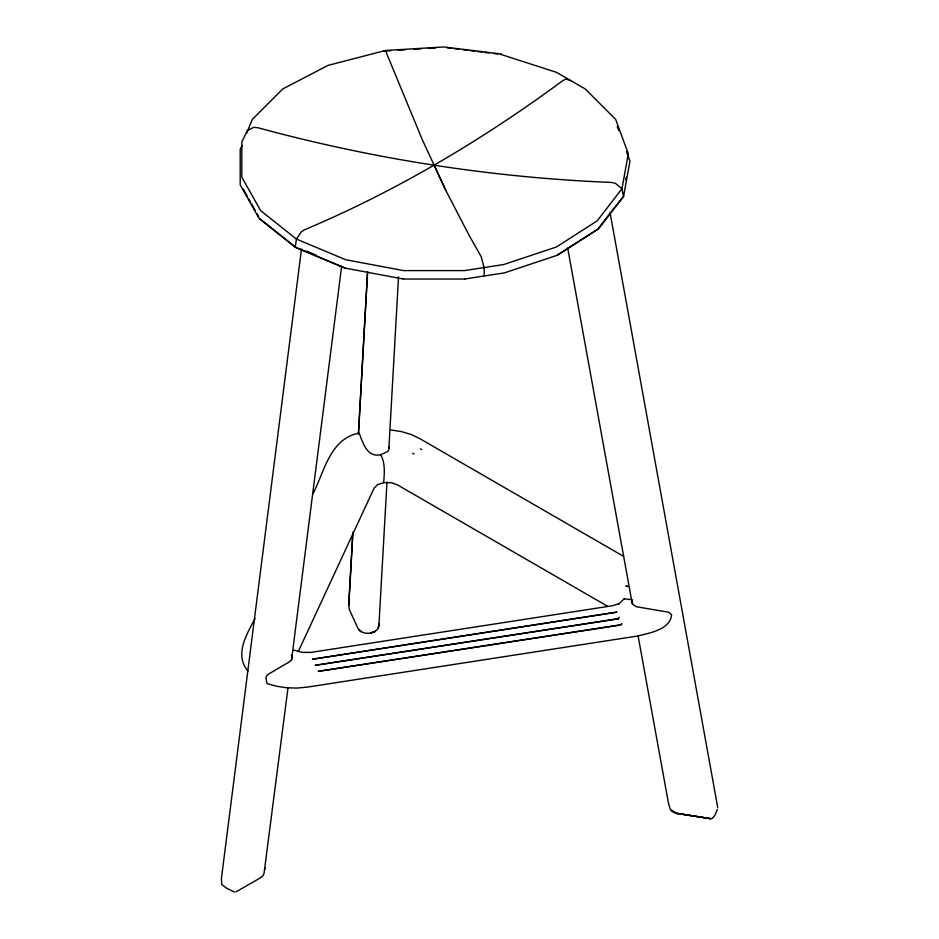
<?xml version="1.0" encoding="UTF-8"?>
<svg xmlns="http://www.w3.org/2000/svg" width="939" height="939" viewBox="0 0 939 939"><rect width="100%" height="100%" fill="white"/><g stroke="black" fill="none" stroke-linecap="round" stroke-linejoin="round"><path stroke-width="1.41" d="M348.803 605.186L352.935 532.084M358.463 434.111L367.583 271.653L358.405 433.818M386.997 481.871L379.086 622.404C380.847 634.048 363.111 636.912 357.994 628.355L349.273 609.528L348.721 604.763L352.782 533.176M388.887 448.196L398.523 276.923M301.489 249.046L221.393 878.716L221.768 884.55L226.804 888.341L234.574 892.05M236.053 891.85L260.479 877.801L263.002 875.664L264.059 873.258L288.027 687.618M291.536 660.011L341.632 266.277M264.915 869.232L265.068 868.047M378.264 627.815L378.957 623.801M625.726 180.053L626.231 177.236M434.018 164.935L445.849 190.453L469.347 235.783L481.179 256.652L484.066 267.509L484.254 275.949L504.337 272.909L557.508 255.185L598.589 228.846L623.566 196.462L621.958 188.727L615.374 183.293L611.207 182.424C491.872 177.612 373.206 159.09 257.967 127.751L253.73 127.317L247.203 130.732L246.675 133.138L252.368 119.347L282.803 88.912L328.051 65.39L385.424 50.483L443.83 46.95L501.297 54.004M358.534 434.029L358.733 433.172L359.32 433.607C362.97 443.173 367.395 457.856 380.647 454.687C385.436 463.115 384.403 473.42 383.64 482.634L377.607 484.618L374.133 488.092L298.273 651.584M717.431 809.254L714.802 815.439L712.396 818.339L710.893 818.726L676.42 813.327L670.293 809.289L668.486 803.326L638.039 635.55M618.273 618.543L619.094 617.31M621.078 624.599L621.9 623.379M255.021 618.637C246.863 633.848 234.057 654.87 247.943 670.939M312.922 493.867C324.413 471.812 329.753 438.994 358.733 433.172M247.203 130.732L241.839 142.059L241.839 177.201L260.643 210.629L296.419 239.058L345.669 259.727L403.57 270.596L464.453 270.608L503.738 264.528L556.463 246.957L597.204 220.841L621.958 188.739L628.32 153.785L615.667 119.394L585.22 88.947L556.463 72.338L500.827 54.392M242.004 145.58L240.196 149.383L240.196 184.83L259.164 218.552L295.245 247.227L344.918 268.061L403.453 279.047M618.425 604.47L624.212 598.777M598.695 227.954L609.352 214.151M612.005 210.688L623.566 196.462L629.975 161.215L626.548 151.872M291.383 655.164L292.205 657.617L291.336 660.07L288.907 662.148L267.087 674.965L265.854 677.547L266.981 683.522L276.289 686.186L286.583 687.794L296.912 688.076L307.288 687.125L638.309 635.914C650.07 632.722 670.035 629.74 671.631 614.775L668.756 612.24L636.243 606.711L633.367 604.833L631.959 602.486L632.217 599.786L624.2 598.777M556.921 255.326L597.814 229.104M619.247 603.542L612.474 605.749L310.879 652.405L302.299 652.405L293.942 650.128M380.671 454.687L387.701 451.553L389.075 449.171L388.781 446.671M464.57 279.059L484.489 275.902M618.778 618.601L315.304 665.293L618.484 618.824M621.595 624.67L318.121 671.362L619.846 625.116M383.511 482.716L391.082 482.646L397.009 484.63L607.721 606.359M383.652 51.105L390.859 50.671M398.066 50.225L405.272 49.79M413.923 49.274L421.13 48.84M428.337 48.394L435.543 47.959M403.312 279.024L464.711 279.036M447.093 47.795L451.448 48.335M454.359 48.687L458.713 49.227M463.068 49.755L467.422 50.295M470.333 50.647L474.688 51.187M477.599 51.539L481.953 52.079M484.853 52.431L489.207 52.971M493.574 53.5L497.928 54.039M421.717 449.581L420.39 448.877M414.029 454.03L412.702 453.314M391.094 429.992L401.423 431.6L410.953 434.405L419.381 438.384L623.649 556.404M316.537 255.42L306.76 251.241M345.329 268.143L295.245 247.227L296.431 239.069L301.255 231.863L304.295 229.879C396.305 191.11 482.599 139.77 562.884 80.59L565.994 79.017L570.759 80.684M306.677 251.335L314.471 255.032M260.009 218.869L295.902 247.403M243.224 189.044L247.415 196.497M248.823 198.986L250.22 201.474M251.617 203.951L255.115 210.172M257.216 213.904L258.612 216.381M385.413 50.483L422.174 139.43L445.849 190.453M617.216 126.53L618.684 130.533M609.951 211.991L717.713 807.376M567.696 248.119L632.299 603.965M616.688 612.169L312.487 659.225L616.688 612.169M375.177 631.442L370.471 633.074L375.177 631.442M627.71 586.429L626.137 586.03L627.71 586.429M710.67 818.667L676.42 813.327L710.67 818.667M674.495 812.693L671.279 810.568L674.495 812.693M361.139 631.63L359.238 630.01L361.139 631.63"/></g></svg>
